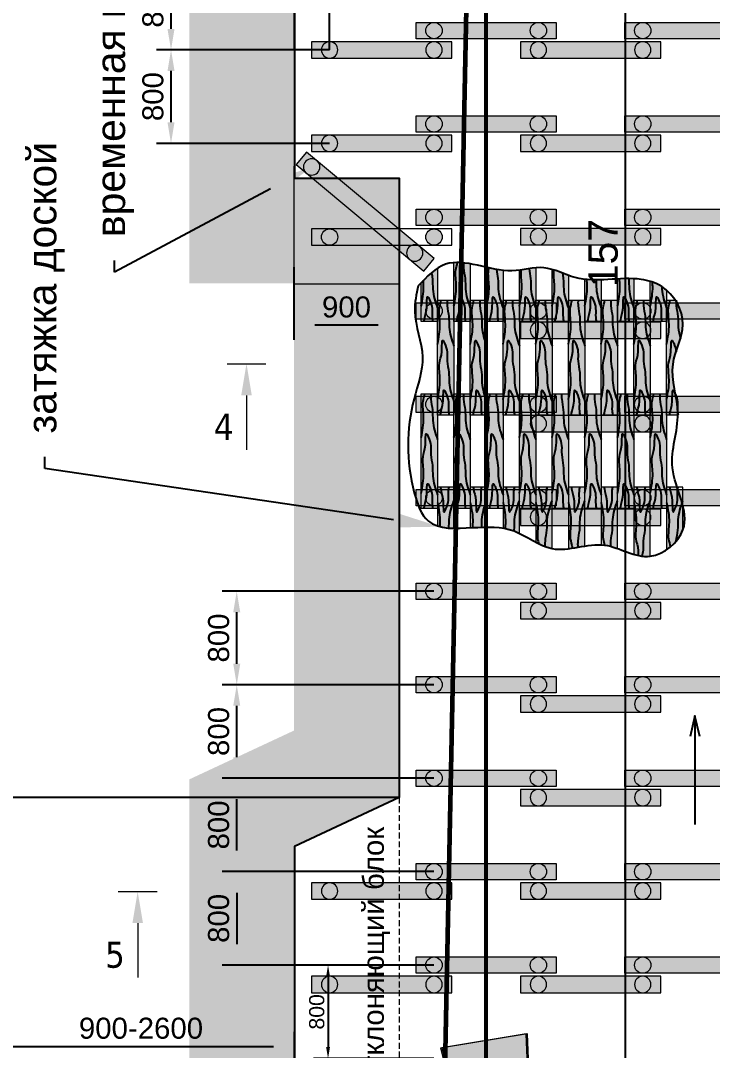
# Model space of a CAD drawing. Header units: inches. Extents: x 523 to 1492, y 69 to 539.
# Drawn here: x 706.3 to 765.5, y 314.3 to 402.4 of the extents above; entities that cross this region are included whole.
import ezdxf
from ezdxf import colors
from ezdxf.entities.mleader import LeaderData, LeaderLine
from ezdxf.math import Vec2, Vec3

# ---------------------------------------------------------------- set-up
doc = ezdxf.new("R2010")
doc.units = ezdxf.units.IN
doc.header["$MEASUREMENT"] = 0
doc.linetypes.add('ACAD_ISO02W100', pattern=[15, 12, -3])
doc.linetypes.add('DASHED', pattern=[0.75, 0.5, -0.25])
doc.styles.get("Standard").update_dxf_attribs({"font": 'arial.ttf'})
doc.styles.add('стиль', font='tahoma.ttf')
doc.dimstyles.new('ISO-25', dxfattribs={"dimtxt": 2.5, "dimasz": 2.5, "dimexe": 1.25, "dimexo": 0, "dimtad": 1, "dimdec": 0, "dimtxsty": 'Standard', "dimcen": 2.5, "dimadec": 0, "dimazin": 0, "dimtfac": 1, "dimtdec": 0, "dimtmove": 0, "dimatfit": 3, "dimfxl": 0, "dimarcsym": 0})
pattern_1 = [(45, (674.75548, 226.30975), (-0.08838835, 0.08838835), [])]

# ---------------------------------------------------------------- blocks, each defined once
blk = doc.blocks.new('S - 140')
at = {"linetype": 'ByBlock', "lineweight": 15}
h = blk.add_hatch(color=7, dxfattribs=at)
edge = h.paths.add_edge_path()
edge.add_arc((1417, -1396.7), 70, 0, 360)
at = {"color": 7, "linetype": 'ByBlock', "lineweight": 15}
blk.add_circle((1417, -1396.7), 70, dxfattribs=at)
blk = doc.blocks.new('2 стойки под брус')
at = {"linetype": 'ByBlock', "lineweight": 15}
blk.add_hatch(color=254, dxfattribs=at).paths.add_polyline_path([(1908.082, -1350.965), (1908.082, -1349.565), (1920.082, -1349.565), (1920.082, -1350.965)])
at = {"color": 7, "linetype": 'ByBlock', "lineweight": 15}
blk.add_lwpolyline([(1908.082, -1350.965), (1908.082, -1349.565), (1920.082, -1349.565), (1920.082, -1350.965), (1908.082, -1350.965)], dxfattribs=at)
at = {"color": 7, "linetype": 'ByBlock', "lineweight": 15, "xscale": 0.009999999999990905, "yscale": 0.009999999999990905, "zscale": 0.009999999999990905}
for p in [(1895.447, -1336.298), (1904.379, -1336.298)]:
    blk.add_blockref('S - 140', p, dxfattribs=at)
blk = doc.blocks.new('*D196')
at = {"color": 0, "linetype": 'ByBlock', "lineweight": -2}
for p, q in [((732.716, 399.939), (717.898, 399.939)), ((719.148, 393.739), (719.148, 398.139)), ((732.716, 391.939), (717.898, 391.939))]:
    blk.add_line(p, q, dxfattribs=at)
at = {"color": 0, "linetype": 'ByBlock'}
for points in [[(718.848, 398.139), (719.448, 398.139), (719.148, 399.939)], [(718.848, 393.739), (719.448, 393.739), (719.148, 391.939)]]:
    blk.add_solid(points, dxfattribs=at)
at = {"layer": 'Defpoints', "color": 0, "linetype": 'ByBlock'}
for p in [(719.148, 399.939), (732.716, 399.939), (732.716, 391.939)]:
    blk.add_point(p, dxfattribs=at)
at = {"color": 0, "linetype": 'ByBlock', "lineweight": 15, "insert": (717.604, 395.939), "char_height": 1.8, "attachment_point": 5, "rotation": 90}
blk.add_mtext('800', dxfattribs=at)
blk = doc.blocks.new('*D197')
at = {"color": 0, "linetype": 'ByBlock', "lineweight": -2}
for p, q in [((732.716, 407.939), (717.898, 407.939)), ((719.148, 401.739), (719.148, 406.139)), ((732.716, 399.939), (717.898, 399.939))]:
    blk.add_line(p, q, dxfattribs=at)
at = {"color": 0, "linetype": 'ByBlock'}
for points in [[(718.848, 406.139), (719.448, 406.139), (719.148, 407.939)], [(718.848, 401.739), (719.448, 401.739), (719.148, 399.939)]]:
    blk.add_solid(points, dxfattribs=at)
at = {"layer": 'Defpoints', "color": 0, "linetype": 'ByBlock'}
for p in [(719.148, 407.939), (732.716, 407.939), (732.716, 399.939)]:
    blk.add_point(p, dxfattribs=at)
at = {"color": 0, "linetype": 'ByBlock', "lineweight": 15, "insert": (717.604, 403.939), "char_height": 1.8, "attachment_point": 5, "rotation": 90}
blk.add_mtext('800', dxfattribs=at)
blk = doc.blocks.new('*D199')
at = {"color": 0, "linetype": 'ByBlock', "lineweight": -2}
for p, q in [((729.709, 399.939), (729.709, 405.059)), ((732.716, 399.939), (732.716, 405.059)), ((727.909, 403.809), (720.89, 403.809)), ((732.716, 403.809), (729.709, 403.809)), ((734.516, 403.809), (736.316, 403.809))]:
    blk.add_line(p, q, dxfattribs=at)
at = {"color": 0, "linetype": 'ByBlock'}
for points in [[(727.909, 404.109), (727.909, 403.509), (729.709, 403.809)], [(734.516, 404.109), (734.516, 403.509), (732.716, 403.809)]]:
    blk.add_solid(points, dxfattribs=at)
at = {"layer": 'Defpoints', "color": 0, "linetype": 'ByBlock'}
for p in [(729.709, 403.809), (729.709, 399.939), (732.716, 399.939)]:
    blk.add_point(p, dxfattribs=at)
at = {"color": 0, "linetype": 'ByBlock', "lineweight": 15, "insert": (723.499, 405.353), "char_height": 1.8, "attachment_point": 5}
blk.add_mtext('300', dxfattribs=at)
blk = doc.blocks.new('*D200')
at = {"color": 0, "linetype": 'ByBlock', "lineweight": -2}
for p, q in [((738.661, 388.959), (738.661, 375.128)), ((729.665, 381.338), (729.665, 375.128)), ((736.861, 376.378), (731.465, 376.378))]:
    blk.add_line(p, q, dxfattribs=at)
at = {"color": 0, "linetype": 'ByBlock'}
for points in [[(731.465, 376.678), (731.465, 376.078), (729.665, 376.378)], [(736.861, 376.678), (736.861, 376.078), (738.661, 376.378)]]:
    blk.add_solid(points, dxfattribs=at)
at = {"layer": 'Defpoints', "color": 0, "linetype": 'ByBlock'}
for p in [(738.661, 388.959), (729.665, 381.338), (729.665, 376.378)]:
    blk.add_point(p, dxfattribs=at)
at = {"color": 0, "linetype": 'ByBlock', "lineweight": 15, "insert": (734.163, 377.922), "char_height": 1.8, "attachment_point": 5}
blk.add_mtext('900', dxfattribs=at)
blk = doc.blocks.new('*D97')
at = {"color": 0, "linetype": 'ByBlock', "lineweight": -2}
for p, q in [((741.648, 337.597), (723.522, 337.597)), ((724.772, 331.397), (724.772, 335.797)), ((741.648, 329.597), (723.522, 329.597))]:
    blk.add_line(p, q, dxfattribs=at)
at = {"color": 0, "linetype": 'ByBlock'}
for points in [[(724.472, 335.797), (725.072, 335.797), (724.772, 337.597)], [(724.472, 331.397), (725.072, 331.397), (724.772, 329.597)]]:
    blk.add_solid(points, dxfattribs=at)
at = {"layer": 'Defpoints', "color": 0, "linetype": 'ByBlock'}
for p in [(724.772, 337.597), (741.648, 337.597), (741.648, 329.597)]:
    blk.add_point(p, dxfattribs=at)
at = {"color": 0, "linetype": 'ByBlock', "lineweight": 15, "insert": (723.228, 333.597), "char_height": 1.8, "attachment_point": 5, "rotation": 90}
blk.add_mtext('800', dxfattribs=at)
blk = doc.blocks.new('*D98')
at = {"color": 0, "linetype": 'ByBlock', "lineweight": -2}
for p, q in [((741.648, 345.597), (723.522, 345.597)), ((724.772, 339.397), (724.772, 343.797)), ((741.648, 337.597), (723.522, 337.597))]:
    blk.add_line(p, q, dxfattribs=at)
at = {"color": 0, "linetype": 'ByBlock'}
for points in [[(724.472, 343.797), (725.072, 343.797), (724.772, 345.597)], [(724.472, 339.397), (725.072, 339.397), (724.772, 337.597)]]:
    blk.add_solid(points, dxfattribs=at)
at = {"layer": 'Defpoints', "color": 0, "linetype": 'ByBlock'}
for p in [(724.772, 345.597), (741.648, 345.597), (741.648, 337.597)]:
    blk.add_point(p, dxfattribs=at)
at = {"color": 0, "linetype": 'ByBlock', "lineweight": 15, "insert": (723.228, 341.597), "char_height": 1.8, "attachment_point": 5, "rotation": 90}
blk.add_mtext('800', dxfattribs=at)
blk = doc.blocks.new('*D99')
at = {"color": 0, "linetype": 'ByBlock', "lineweight": -2}
for p, q in [((741.648, 353.597), (723.522, 353.597)), ((724.772, 347.397), (724.772, 351.797)), ((741.648, 345.597), (723.522, 345.597))]:
    blk.add_line(p, q, dxfattribs=at)
at = {"color": 0, "linetype": 'ByBlock'}
for points in [[(724.472, 351.797), (725.072, 351.797), (724.772, 353.597)], [(724.472, 347.397), (725.072, 347.397), (724.772, 345.597)]]:
    blk.add_solid(points, dxfattribs=at)
at = {"layer": 'Defpoints', "color": 0, "linetype": 'ByBlock'}
for p in [(724.772, 353.597), (741.648, 353.597), (741.648, 345.597)]:
    blk.add_point(p, dxfattribs=at)
at = {"color": 0, "linetype": 'ByBlock', "lineweight": 15, "insert": (723.228, 349.597), "char_height": 1.8, "attachment_point": 5, "rotation": 90}
blk.add_mtext('800', dxfattribs=at)
blk = doc.blocks.new('*D201')
at = {"color": 0, "linetype": 'ByBlock', "lineweight": -2}
for p, q in [((738.661, 335.939), (695.693, 335.939)), ((696.943, 334.139), (696.943, 306.039)), ((737.827, 304.239), (695.693, 304.239))]:
    blk.add_line(p, q, dxfattribs=at)
at = {"color": 0, "linetype": 'ByBlock'}
for points in [[(696.643, 334.139), (697.243, 334.139), (696.943, 335.939)], [(696.643, 306.039), (697.243, 306.039), (696.943, 304.239)]]:
    blk.add_solid(points, dxfattribs=at)
at = {"layer": 'Defpoints', "color": 0, "linetype": 'ByBlock'}
for p in [(738.661, 335.939), (696.943, 304.239), (737.827, 304.239)]:
    blk.add_point(p, dxfattribs=at)
at = {"color": 0, "linetype": 'ByBlock', "lineweight": 15, "insert": (695.398, 320.089), "char_height": 1.8, "attachment_point": 5, "rotation": 90}
blk.add_mtext('3170', dxfattribs=at)
blk = doc.blocks.new('Доска')
at = {"linetype": 'ByBlock', "lineweight": 15}
blk.add_hatch(color=7, dxfattribs=at).paths.add_polyline_path([(760.046, 364.06), (760.046, 365.46), (769.874, 365.46), (769.874, 364.06)])
at = {"color": 7, "linetype": 'ByBlock', "lineweight": 15}
blk.add_lwpolyline([(760.046, 364.06), (760.046, 365.46), (769.874, 365.46), (769.874, 364.06), (760.046, 364.06)], dxfattribs=at)
for points, knots in [([(760.046, 365.202), (760.099, 365.199), (760.462, 365.165), (760.954, 364.904), (762.457, 365.013), (761.718, 364.641), (761.188, 364.483), (760.53, 364.563), (760.158, 364.495), (760.046, 364.472)], [2.155797, 2.155797, 2.155797, 2.155797, 2.329847, 3.372687, 4.300881, 4.564883, 5.340836, 6.125189, 6.465292, 6.465292, 6.465292, 6.465292]), ([(766.123, 365.46), (766.677, 365.35), (767.685, 365.15), (769.092, 365.406), (769.618, 365.198), (769.874, 365.147)], [0, 0, 0, 0, 1.716011, 3.117604, 3.848921, 3.848921, 3.848921, 3.848921]), ([(769.874, 364.64), (769.721, 364.642), (769.243, 364.659), (768.498, 364.446), (767.311, 364.529), (766.491, 364.244), (765.96, 364.06)], [6.455178, 6.455178, 6.455178, 6.455178, 6.912945, 7.853194, 8.763305, 10.425115, 10.425115, 10.425115, 10.425115])]:
    blk.add_open_spline(points, degree=3, knots=knots)
blk.add_spline([(761.368, 365.46), (763.071, 365.253), (764.472, 365.299), (765.495, 365.097), (766.417, 364.986), (766.186, 364.858), (765.44, 364.646), (764.656, 364.638), (763.726, 364.498), (762.816, 364.468), (761.205, 364.06)], degree=3)
blk = doc.blocks.new('Затяжка кровли')
at = {"linetype": 'ByBlock', "lineweight": 15}
for points in [[(744.754, 381.626), (744.549, 381.661), (744.342, 381.691), (744.138, 381.715), (743.936, 381.731), (743.736, 381.74), (743.539, 381.739), (743.354, 381.729), (743.354, 376.683), (744.754, 376.683)], [(740.607, 380.067), (740.554, 380.013), (740.554, 376.683), (741.954, 376.683), (741.954, 381.241), (741.899, 381.206), (741.732, 381.088), (741.566, 380.961), (741.403, 380.826), (741.241, 380.684), (741.081, 380.536), (740.922, 380.384), (740.764, 380.227)], [(747.554, 381.065), (747.344, 381.091), (747.126, 381.123), (746.908, 381.161), (746.69, 381.203), (746.472, 381.248), (746.254, 381.296), (746.154, 381.319), (746.154, 376.683), (747.554, 376.683)], [(750.354, 381.283), (750.318, 381.281), (750.112, 381.258), (749.905, 381.231), (749.697, 381.199), (749.488, 381.166), (749.278, 381.133), (749.067, 381.101), (748.954, 381.086), (748.954, 376.683), (750.354, 376.683)], [(753.154, 380.636), (753.126, 380.646), (752.926, 380.721), (752.727, 380.797), (752.528, 380.874), (752.33, 380.95), (752.131, 381.022), (751.932, 381.09), (751.754, 381.145), (751.754, 376.683), (753.154, 376.683)], [(755.954, 380.258), (755.801, 380.253), (755.591, 380.25), (755.381, 380.25), (755.172, 380.255), (754.964, 380.264), (754.756, 380.279), (754.554, 380.299), (754.554, 376.683), (755.954, 376.683)], [(758.754, 380.346), (758.547, 380.354), (758.337, 380.358), (758.126, 380.357), (757.915, 380.353), (757.704, 380.346), (757.492, 380.337), (757.354, 380.33), (757.354, 376.683), (758.754, 376.683)], [(761.554, 379.382), (761.517, 379.414), (761.343, 379.549), (761.162, 379.672), (760.977, 379.783), (760.788, 379.882), (760.595, 379.969), (760.399, 380.045), (760.2, 380.112), (760.154, 380.125), (760.154, 376.683), (761.554, 376.683)], [(741.954, 359.182), (742.114, 359.134), (742.338, 359.084), (742.569, 359.045), (742.807, 359.017), (743.051, 358.999), (743.299, 358.989), (743.354, 358.988), (743.354, 362.511), (741.954, 362.511)], [(744.754, 359.033), (744.83, 359.038), (745.083, 359.053), (745.333, 359.066), (745.579, 359.078), (745.824, 359.087), (746.065, 359.094), (746.154, 359.094), (746.154, 362.511), (744.754, 362.511)], [(747.554, 359.005), (747.684, 358.984), (747.906, 358.938), (748.126, 358.882), (748.344, 358.815), (748.559, 358.738), (748.773, 358.649), (748.954, 358.565), (748.954, 362.511), (747.554, 362.511)], [(750.354, 357.805), (750.451, 357.753), (750.661, 357.646), (750.873, 357.546), (751.086, 357.455), (751.3, 357.375), (751.517, 357.309), (751.754, 357.252), (751.754, 362.511), (750.354, 362.511)], [(753.154, 357.241), (753.333, 357.264), (753.567, 357.3), (753.803, 357.338), (754.039, 357.379), (754.276, 357.42), (754.513, 357.459), (754.554, 357.466), (754.554, 362.511), (753.154, 362.511)], [(755.954, 357.568), (756.017, 357.566), (756.302, 357.536), (756.585, 357.484), (756.867, 357.414), (757.146, 357.329), (757.354, 357.258), (757.354, 362.511), (755.954, 362.511)], [(758.754, 356.762), (758.806, 356.746), (759.083, 356.674), (759.36, 356.619), (759.639, 356.586), (759.919, 356.58), (760.154, 356.599), (760.154, 362.511), (758.754, 362.511)]]:
    blk.add_hatch(color=7, dxfattribs=at).paths.add_polyline_path(points)
h = blk.add_hatch(color=7, dxfattribs=at)
edge = h.paths.add_edge_path()
edge.add_spline(control_points=[(762.517, 368.683), (762.517, 368.728), (762.513, 370.18), (761.427, 372.848), (763.364, 375.931), (762.713, 377.885), (762.306, 378.511)], knot_values=[23.350086, 23.350086, 23.350086, 23.350086, 23.485103, 27.716189, 31.239233, 33.354236, 33.354236, 33.354236, 33.354236], degree=3, periodic=0)
edge.add_line((762.306, 378.511), (761.554, 378.511))
edge.add_line((761.554, 378.511), (761.554, 368.683))
edge.add_line((761.554, 368.683), (762.517, 368.683))
h = blk.add_hatch(color=7, dxfattribs=at)
edge = h.paths.add_edge_path()
edge.add_spline(control_points=[(761.554, 357.146), (762.193, 357.574), (763.648, 359.292), (762.86, 361.251), (762.451, 362.511)], knot_values=[39.534446, 39.534446, 39.534446, 39.534446, 41.673189, 45.420497, 45.420497, 45.420497, 45.420497], degree=3, periodic=0)
edge.add_line((762.451, 362.511), (761.554, 362.511))
edge.add_line((761.554, 362.511), (761.554, 357.146))
at = {"color": 7, "linetype": 'ByBlock', "lineweight": 15}
for points in [[(744.754, 376.683), (743.354, 376.683), (743.354, 381.729)], [(741.954, 381.242), (741.954, 376.683)], [(744.754, 381.626), (744.754, 376.683)], [(747.554, 376.683), (746.154, 376.683), (746.154, 381.319)], [(747.554, 381.065), (747.554, 376.683)], [(750.354, 376.683), (748.954, 376.683), (748.954, 381.086)], [(750.354, 381.284), (750.354, 376.683)], [(753.154, 376.683), (751.754, 376.683), (751.754, 381.145)], [(741.954, 376.683), (740.554, 376.683), (740.554, 380.013)], [(753.154, 380.636), (753.154, 376.683)], [(755.954, 376.683), (754.554, 376.683), (754.554, 380.298)], [(755.954, 380.257), (755.954, 376.683)], [(758.754, 376.683), (757.354, 376.683), (757.354, 380.33)], [(758.754, 380.346), (758.754, 376.683)], [(761.554, 376.683), (760.154, 376.683), (760.154, 380.125)], [(761.554, 379.383), (761.554, 376.683)], [(762.517, 368.683), (761.554, 368.683), (761.554, 378.511), (762.306, 378.511)], [(743.354, 362.511), (741.954, 362.511), (741.954, 359.18)], [(743.354, 358.988), (743.354, 362.511)], [(746.154, 362.511), (744.754, 362.511), (744.754, 359.033)], [(746.154, 359.095), (746.154, 362.511)], [(748.954, 362.511), (747.554, 362.511), (747.554, 359.007)], [(748.954, 358.566), (748.954, 362.511)], [(751.754, 362.511), (750.354, 362.511), (750.354, 357.805)], [(751.754, 357.253), (751.754, 362.511)], [(754.554, 362.511), (753.154, 362.511), (753.154, 357.241)], [(754.554, 357.466), (754.554, 362.511)], [(757.354, 362.511), (755.954, 362.511), (755.954, 357.57)], [(757.354, 357.259), (757.354, 362.511)], [(760.154, 362.511), (758.754, 362.511), (758.754, 356.761)], [(760.154, 356.597), (760.154, 362.511)], [(762.954, 362.511), (761.554, 362.511), (761.554, 357.145)], [(762.954, 358.854), (762.954, 362.511)]]:
    blk.add_lwpolyline(points, dxfattribs=at)
blk.add_spline([(740.293, 379.743), (742.644, 381.587), (748.321, 381.031), (751.061, 381.286), (753.725, 380.453), (759.386, 380.288), (761.136, 379.688), (762.954, 376.446), (762.1, 373.028), (762.516, 368.817), (762.051, 364.168), (762.954, 358.854), (760.154, 356.597), (756.244, 357.544), (751.754, 357.253), (748.507, 358.758), (744.935, 359.044), (741.166, 359.597), (739.967, 362.027), (739.943, 370.056), (740.67, 373.649), (740, 377.581), (740.293, 379.743)], degree=3)
for points, knots in [([(743.354, 378.004), (743.464, 378.559), (743.664, 379.566), (743.409, 380.968), (743.613, 381.492), (743.664, 381.74)], [0, 0, 0, 0, 1.716011, 3.117604, 3.834436, 3.834436, 3.834436, 3.834436]), ([(744.174, 381.711), (744.171, 381.572), (744.159, 381.11), (744.368, 380.379), (744.285, 379.193), (744.57, 378.372), (744.754, 377.842)], [6.499454, 6.499454, 6.499454, 6.499454, 6.912945, 7.853194, 8.763305, 10.425115, 10.425115, 10.425115, 10.425115]), ([(741.437, 380.854), (741.466, 380.69), (741.558, 380.23), (741.485, 379.193), (741.77, 378.372), (741.954, 377.842)], [7.353663, 7.353663, 7.353663, 7.353663, 7.853194, 8.763305, 10.425115, 10.425115, 10.425115, 10.425115]), ([(746.154, 378.004), (746.264, 378.559), (746.464, 379.566), (746.244, 380.778), (746.334, 381.221), (746.347, 381.275)], [0, 0, 0, 0, 1.716011, 3.117604, 3.315993, 3.315993, 3.315993, 3.315993]), ([(746.99, 381.146), (747.023, 380.882), (747.165, 380.33), (747.085, 379.193), (747.37, 378.372), (747.554, 377.842)], [7.058588, 7.058588, 7.058588, 7.058588, 7.853194, 8.763305, 10.425115, 10.425115, 10.425115, 10.425115]), ([(748.954, 378.004), (749.064, 378.559), (749.264, 379.566), (749.057, 380.705), (749.115, 381.108)], [0, 0, 0, 0, 1.716011, 3.116653, 3.116653, 3.116653, 3.116653]), ([(749.783, 381.212), (749.811, 380.925), (749.967, 380.352), (749.885, 379.193), (750.17, 378.372), (750.354, 377.842)], [6.99235, 6.99235, 6.99235, 6.99235, 7.853194, 8.763305, 10.425115, 10.425115, 10.425115, 10.425115]), ([(751.754, 378.004), (751.864, 378.559), (752.063, 379.562), (751.859, 380.695), (751.913, 381.096)], [0, 0, 0, 0, 1.716011, 3.102936, 3.102936, 3.102936, 3.102936]), ([(752.641, 380.831), (752.67, 380.675), (752.757, 380.222), (752.685, 379.193), (752.97, 378.372), (753.154, 377.842)], [7.377636, 7.377636, 7.377636, 7.377636, 7.853194, 8.763305, 10.425115, 10.425115, 10.425115, 10.425115]), ([(740.554, 378.004), (740.664, 378.559), (740.804, 379.263), (740.744, 380.032), (740.731, 380.194)], [0, 0, 0, 0, 1.716011, 2.179933, 2.179933, 2.179933, 2.179933]), ([(754.554, 378.004), (754.664, 378.559), (754.809, 379.29), (754.74, 380.092), (754.724, 380.281)], [0, 0, 0, 0, 1.716011, 2.263723, 2.263723, 2.263723, 2.263723]), ([(755.525, 380.25), (755.541, 379.985), (755.498, 379.157), (755.77, 378.372), (755.954, 377.842)], [7.966525, 7.966525, 7.966525, 7.966525, 8.763305, 10.425115, 10.425115, 10.425115, 10.425115]), ([(757.354, 378.004), (757.464, 378.559), (757.613, 379.308), (757.536, 380.131), (757.52, 380.339)], [0, 0, 0, 0, 1.716011, 2.318895, 2.318895, 2.318895, 2.318895]), ([(758.316, 380.358), (758.346, 380.059), (758.286, 379.191), (758.57, 378.372), (758.754, 377.842)], [7.85771, 7.85771, 7.85771, 7.85771, 8.763305, 10.425115, 10.425115, 10.425115, 10.425115]), ([(760.154, 378.004), (760.264, 378.559), (760.396, 379.224), (760.35, 379.946), (760.341, 380.066)], [0, 0, 0, 0, 1.716011, 2.057385, 2.057385, 2.057385, 2.057385]), ([(761.136, 379.688), (761.138, 379.61), (761.16, 378.978), (761.37, 378.372), (761.554, 377.842)], [8.52716, 8.52716, 8.52716, 8.52716, 8.763305, 10.425115, 10.425115, 10.425115, 10.425115]), ([(740.812, 376.683), (740.815, 376.736), (740.849, 377.099), (741.11, 377.59), (741.001, 379.093), (741.373, 378.354), (741.531, 377.825), (741.452, 377.167), (741.519, 376.795), (741.542, 376.683)], [2.155797, 2.155797, 2.155797, 2.155797, 2.329847, 3.372687, 4.300881, 4.564883, 5.340836, 6.125189, 6.465292, 6.465292, 6.465292, 6.465292]), ([(743.612, 376.683), (743.615, 376.736), (743.649, 377.099), (743.91, 377.59), (743.801, 379.093), (744.173, 378.354), (744.331, 377.825), (744.252, 377.167), (744.319, 376.795), (744.342, 376.683)], [2.155797, 2.155797, 2.155797, 2.155797, 2.329847, 3.372687, 4.300881, 4.564883, 5.340836, 6.125189, 6.465292, 6.465292, 6.465292, 6.465292]), ([(746.412, 376.683), (746.415, 376.736), (746.449, 377.099), (746.71, 377.59), (746.601, 379.093), (746.973, 378.354), (747.131, 377.825), (747.052, 377.167), (747.119, 376.795), (747.142, 376.683)], [2.155797, 2.155797, 2.155797, 2.155797, 2.329847, 3.372687, 4.300881, 4.564883, 5.340836, 6.125189, 6.465292, 6.465292, 6.465292, 6.465292]), ([(749.212, 376.683), (749.215, 376.736), (749.249, 377.099), (749.51, 377.59), (749.401, 379.093), (749.773, 378.354), (749.931, 377.825), (749.852, 377.167), (749.919, 376.795), (749.942, 376.683)], [2.155797, 2.155797, 2.155797, 2.155797, 2.329847, 3.372687, 4.300881, 4.564883, 5.340836, 6.125189, 6.465292, 6.465292, 6.465292, 6.465292]), ([(752.012, 376.683), (752.015, 376.736), (752.049, 377.099), (752.31, 377.59), (752.201, 379.093), (752.573, 378.354), (752.731, 377.825), (752.652, 377.167), (752.719, 376.795), (752.742, 376.683)], [2.155797, 2.155797, 2.155797, 2.155797, 2.329847, 3.372687, 4.300881, 4.564883, 5.340836, 6.125189, 6.465292, 6.465292, 6.465292, 6.465292]), ([(754.812, 376.683), (754.815, 376.736), (754.849, 377.099), (755.11, 377.59), (755.001, 379.093), (755.373, 378.354), (755.531, 377.825), (755.452, 377.167), (755.519, 376.795), (755.542, 376.683)], [2.155797, 2.155797, 2.155797, 2.155797, 2.329847, 3.372687, 4.300881, 4.564883, 5.340836, 6.125189, 6.465292, 6.465292, 6.465292, 6.465292]), ([(757.612, 376.683), (757.615, 376.736), (757.649, 377.099), (757.91, 377.59), (757.801, 379.093), (758.173, 378.354), (758.331, 377.825), (758.252, 377.167), (758.319, 376.795), (758.342, 376.683)], [2.155797, 2.155797, 2.155797, 2.155797, 2.329847, 3.372687, 4.300881, 4.564883, 5.340836, 6.125189, 6.465292, 6.465292, 6.465292, 6.465292]), ([(760.412, 376.683), (760.415, 376.736), (760.449, 377.099), (760.71, 377.59), (760.601, 379.093), (760.973, 378.354), (761.131, 377.825), (761.052, 377.167), (761.119, 376.795), (761.142, 376.683)], [2.155797, 2.155797, 2.155797, 2.155797, 2.329847, 3.372687, 4.300881, 4.564883, 5.340836, 6.125189, 6.465292, 6.465292, 6.465292, 6.465292]), ([(761.554, 374.76), (761.664, 375.314), (761.864, 376.321), (761.608, 377.728), (761.816, 378.255), (761.867, 378.511)], [0, 0, 0, 0, 1.716011, 3.117604, 3.848921, 3.848921, 3.848921, 3.848921]), ([(762.374, 378.511), (762.372, 378.357), (762.355, 377.879), (762.568, 377.134), (762.501, 376.169), (762.648, 375.547), (762.746, 375.224)], [6.455178, 6.455178, 6.455178, 6.455178, 6.912945, 7.853194, 8.763305, 9.771375, 9.771375, 9.771375, 9.771375]), ([(761.554, 370.004), (761.664, 370.559), (761.864, 371.566), (761.587, 373.087), (761.997, 373.861), (761.888, 375.364), (762.258, 374.631), (762.347, 374.332), (762.367, 374.091)], [0, 0, 0, 0, 1.716011, 3.117604, 4.160444, 5.088638, 5.352639, 6.113784, 6.113784, 6.113784, 6.113784]), ([(761.812, 368.683), (761.815, 368.736), (761.849, 369.099), (762.11, 369.59), (762.001, 371.093), (762.373, 370.354), (762.531, 369.825), (762.452, 369.167), (762.519, 368.795), (762.542, 368.683)], [2.155797, 2.155797, 2.155797, 2.155797, 2.329847, 3.372687, 4.300881, 4.564883, 5.340836, 6.125189, 6.465292, 6.465292, 6.465292, 6.465292]), ([(742.212, 362.511), (742.215, 362.457), (742.249, 362.095), (742.51, 361.603), (742.401, 360.1), (742.773, 360.839), (742.931, 361.368), (742.852, 362.026), (742.919, 362.399), (742.942, 362.511)], [2.155797, 2.155797, 2.155797, 2.155797, 2.329847, 3.372687, 4.300881, 4.564883, 5.340836, 6.125189, 6.465292, 6.465292, 6.465292, 6.465292]), ([(745.012, 362.511), (745.015, 362.457), (745.049, 362.095), (745.31, 361.603), (745.201, 360.1), (745.573, 360.839), (745.731, 361.368), (745.652, 362.026), (745.719, 362.399), (745.742, 362.511)], [2.155797, 2.155797, 2.155797, 2.155797, 2.329847, 3.372687, 4.300881, 4.564883, 5.340836, 6.125189, 6.465292, 6.465292, 6.465292, 6.465292]), ([(747.812, 362.511), (747.815, 362.457), (747.849, 362.095), (748.11, 361.603), (748.001, 360.1), (748.373, 360.839), (748.531, 361.368), (748.452, 362.026), (748.519, 362.399), (748.542, 362.511)], [2.155797, 2.155797, 2.155797, 2.155797, 2.329847, 3.372687, 4.300881, 4.564883, 5.340836, 6.125189, 6.465292, 6.465292, 6.465292, 6.465292]), ([(750.612, 362.511), (750.615, 362.457), (750.649, 362.095), (750.91, 361.603), (750.801, 360.1), (751.173, 360.839), (751.331, 361.368), (751.252, 362.026), (751.319, 362.399), (751.342, 362.511)], [2.155797, 2.155797, 2.155797, 2.155797, 2.329847, 3.372687, 4.300881, 4.564883, 5.340836, 6.125189, 6.465292, 6.465292, 6.465292, 6.465292]), ([(753.412, 362.511), (753.415, 362.457), (753.449, 362.095), (753.71, 361.603), (753.601, 360.1), (753.973, 360.839), (754.131, 361.368), (754.052, 362.026), (754.119, 362.399), (754.142, 362.511)], [2.155797, 2.155797, 2.155797, 2.155797, 2.329847, 3.372687, 4.300881, 4.564883, 5.340836, 6.125189, 6.465292, 6.465292, 6.465292, 6.465292]), ([(756.212, 362.511), (756.215, 362.457), (756.249, 362.095), (756.51, 361.603), (756.401, 360.1), (756.773, 360.839), (756.931, 361.368), (756.852, 362.026), (756.919, 362.399), (756.942, 362.511)], [2.155797, 2.155797, 2.155797, 2.155797, 2.329847, 3.372687, 4.300881, 4.564883, 5.340836, 6.125189, 6.465292, 6.465292, 6.465292, 6.465292]), ([(759.012, 362.511), (759.015, 362.457), (759.049, 362.095), (759.31, 361.603), (759.201, 360.1), (759.573, 360.839), (759.731, 361.368), (759.652, 362.026), (759.719, 362.399), (759.742, 362.511)], [2.155797, 2.155797, 2.155797, 2.155797, 2.329847, 3.372687, 4.300881, 4.564883, 5.340836, 6.125189, 6.465292, 6.465292, 6.465292, 6.465292]), ([(761.812, 362.511), (761.815, 362.457), (761.849, 362.095), (762.11, 361.603), (762.001, 360.1), (762.373, 360.839), (762.531, 361.368), (762.452, 362.026), (762.519, 362.399), (762.542, 362.511)], [2.155797, 2.155797, 2.155797, 2.155797, 2.329847, 3.372687, 4.300881, 4.564883, 5.340836, 6.125189, 6.465292, 6.465292, 6.465292, 6.465292]), ([(741.954, 361.189), (742.064, 360.634), (742.196, 359.969), (742.15, 359.247), (742.141, 359.127)], [0, 0, 0, 0, 1.716011, 2.057824, 2.057824, 2.057824, 2.057824]), ([(742.928, 359.007), (742.939, 359.251), (742.905, 360.057), (743.17, 360.821), (743.354, 361.352)], [8.029911, 8.029911, 8.029911, 8.029911, 8.763305, 10.425115, 10.425115, 10.425115, 10.425115]), ([(744.754, 361.189), (744.864, 360.634), (745.001, 359.944), (744.947, 359.191), (744.935, 359.044)], [0, 0, 0, 0, 1.716011, 2.137198, 2.137198, 2.137198, 2.137198]), ([(745.731, 359.084), (745.737, 359.303), (745.713, 360.082), (745.97, 360.821), (746.154, 361.352)], [8.107416, 8.107416, 8.107416, 8.107416, 8.763305, 10.425115, 10.425115, 10.425115, 10.425115]), ([(747.554, 361.189), (747.664, 360.634), (747.805, 359.922), (747.743, 359.145), (747.729, 358.975)], [0, 0, 0, 0, 1.716011, 2.202863, 2.202863, 2.202863, 2.202863]), ([(748.507, 358.758), (748.51, 358.782), (748.548, 359.107), (748.485, 360.001), (748.77, 360.821), (748.954, 361.352)], [7.779136, 7.779136, 7.779136, 7.779136, 7.853194, 8.763305, 10.425115, 10.425115, 10.425115, 10.425115]), ([(750.354, 361.189), (750.464, 360.634), (750.664, 359.627), (750.424, 358.308), (750.574, 357.816), (750.612, 357.67)], [0, 0, 0, 0, 1.716011, 3.117604, 3.607509, 3.607509, 3.607509, 3.607509]), ([(751.175, 357.421), (751.172, 357.579), (751.153, 358.063), (751.368, 358.814), (751.285, 360.001), (751.57, 360.821), (751.754, 361.352)], [6.438189, 6.438189, 6.438189, 6.438189, 6.912945, 7.853194, 8.763305, 10.425115, 10.425115, 10.425115, 10.425115]), ([(753.154, 361.189), (753.264, 360.634), (753.464, 359.627), (753.199, 358.171), (753.444, 357.628), (753.493, 357.288)], [0, 0, 0, 0, 1.716011, 3.117604, 3.983583, 3.983583, 3.983583, 3.983583]), ([(753.975, 357.368), (753.974, 357.543), (753.948, 358.046), (754.168, 358.814), (754.085, 360.001), (754.37, 360.821), (754.554, 361.352)], [6.38548, 6.38548, 6.38548, 6.38548, 6.912945, 7.853194, 8.763305, 10.425115, 10.425115, 10.425115, 10.425115]), ([(755.954, 361.189), (756.064, 360.634), (756.264, 359.627), (756.015, 358.259), (756.196, 357.746), (756.244, 357.544)], [0, 0, 0, 0, 1.716011, 3.117604, 3.74335, 3.74335, 3.74335, 3.74335]), ([(756.774, 357.439), (756.772, 357.592), (756.755, 358.069), (756.968, 358.814), (756.885, 360.001), (757.17, 360.821), (757.354, 361.352)], [6.456271, 6.456271, 6.456271, 6.456271, 6.912945, 7.853194, 8.763305, 10.425115, 10.425115, 10.425115, 10.425115]), ([(758.754, 361.189), (758.864, 360.634), (759.064, 359.627), (758.787, 358.106), (759.117, 357.484), (759.128, 356.797), (759.13, 356.663)], [0, 0, 0, 0, 1.716011, 3.117604, 4.160444, 4.428379, 4.428379, 4.428379, 4.428379]), ([(759.454, 356.605), (759.518, 356.782), (759.608, 357.178), (759.525, 357.963), (759.768, 358.814), (759.685, 360.001), (759.97, 360.821), (760.154, 361.352)], [5.584914, 5.584914, 5.584914, 5.584914, 6.128592, 6.912945, 7.853194, 8.763305, 10.425115, 10.425115, 10.425115, 10.425115]), ([(761.554, 361.189), (761.664, 360.634), (761.864, 359.627), (761.605, 358.202), (761.826, 357.67), (761.877, 357.385)], [0, 0, 0, 0, 1.716011, 3.117604, 3.897825, 3.897825, 3.897825, 3.897825]), ([(762.375, 357.874), (762.375, 357.883), (762.395, 358.208), (762.568, 358.814), (762.485, 360.001), (762.77, 360.821), (762.954, 361.352)], [6.886211, 6.886211, 6.886211, 6.886211, 6.912945, 7.853194, 8.763305, 10.425115, 10.425115, 10.425115, 10.425115])]:
    blk.add_open_spline(points, degree=3, knots=knots)
at = {"rotation": 90}
for p in [(1107.414, -391.363), (1110.214, -391.363), (1113.014, -391.363), (1115.814, -391.363), (1118.614, -391.363), (1121.414, -391.363), (1124.214, -391.363), (1106.014, -399.363), (1108.814, -399.363), (1111.614, -399.363), (1114.414, -399.363), (1117.214, -399.363), (1120.014, -399.363), (1122.814, -399.363), (1125.614, -399.363)]:
    blk.add_blockref('Доска', p, dxfattribs=at)
blk = doc.blocks.new('Лоток 2')
at = {"linetype": 'ByBlock', "lineweight": 15}
blk.add_hatch(color=253, dxfattribs=at).paths.add_polyline_path([(1774.366, -3643.782), (1781.917, -3643.782), (1780.236, -3663.566), (1776.839, -3663.566)])
at = {"color": 7, "linetype": 'ByBlock', "lineweight": 15}
for points in [[(1774.366, -3643.782), (1781.917, -3643.782), (1780.236, -3663.566), (1776.839, -3663.566)], [(1774.479, -3643.782), (1781.808, -3643.782), (1780.144, -3663.566), (1776.928, -3663.566)]]:
    blk.add_lwpolyline(points, close=True, dxfattribs=at)
at = {"color": 7, "linetype": 'ACAD_ISO02W100', "lineweight": 15, "const_width": 0.5}
for points in [[(1776.324, -3659.443), (1773.733, -3660.784)], [(1780.593, -3659.362), (1783.368, -3660.847)]]:
    blk.add_lwpolyline(points, dxfattribs=at)
blk = doc.blocks.new('*D290')
at = {"color": 0, "linetype": 'ByBlock', "lineweight": -2}
for p, q in [((703.449, 309.642), (703.449, 315.891)), ((729.709, 309.642), (729.709, 315.891)), ((705.249, 314.641), (727.909, 314.641))]:
    blk.add_line(p, q, dxfattribs=at)
at = {"color": 0, "linetype": 'ByBlock'}
for points in [[(705.249, 314.941), (705.249, 314.341), (703.449, 314.641)], [(727.909, 314.941), (727.909, 314.341), (729.709, 314.641)]]:
    blk.add_solid(points, dxfattribs=at)
at = {"layer": 'Defpoints', "color": 0, "linetype": 'ByBlock'}
for p in [(729.709, 314.641), (703.449, 309.642), (729.709, 309.642)]:
    blk.add_point(p, dxfattribs=at)
at = {"color": 0, "linetype": 'ByBlock', "lineweight": 15, "insert": (716.579, 316.185), "char_height": 1.8, "attachment_point": 5}
blk.add_mtext('900-2600', dxfattribs=at)
blk = doc.blocks.new('*D291')
at = {"color": 0, "linetype": 'ByBlock', "lineweight": -2}
for p, q in [((741.648, 329.597), (723.522, 329.597)), ((724.772, 327.797), (724.772, 323.397)), ((741.648, 321.597), (723.522, 321.597))]:
    blk.add_line(p, q, dxfattribs=at)
at = {"color": 0, "linetype": 'ByBlock'}
for points in [[(724.472, 327.797), (725.072, 327.797), (724.772, 329.597)], [(724.472, 323.397), (725.072, 323.397), (724.772, 321.597)]]:
    blk.add_solid(points, dxfattribs=at)
at = {"layer": 'Defpoints', "color": 0, "linetype": 'ByBlock'}
for p in [(741.648, 329.597), (724.772, 321.597), (741.648, 321.597)]:
    blk.add_point(p, dxfattribs=at)
at = {"color": 0, "linetype": 'ByBlock', "lineweight": 15, "insert": (723.228, 325.597), "char_height": 1.8, "attachment_point": 5, "rotation": 90}
blk.add_mtext('800', dxfattribs=at)
blk = doc.blocks.new('*D292')
at = {"color": 0, "linetype": 'ByBlock', "lineweight": -2}
for p, q in [((741.648, 321.597), (731.335, 321.597)), ((732.585, 320.597), (732.585, 314.597)), ((741.648, 313.597), (731.335, 313.597))]:
    blk.add_line(p, q, dxfattribs=at)
at = {"color": 0, "linetype": 'ByBlock'}
for points in [[(732.419, 320.597), (732.752, 320.597), (732.585, 321.597)], [(732.419, 314.597), (732.752, 314.597), (732.585, 313.597)]]:
    blk.add_solid(points, dxfattribs=at)
at = {"layer": 'Defpoints', "color": 0, "linetype": 'ByBlock'}
for p in [(741.648, 321.597), (732.585, 313.597), (741.648, 313.597)]:
    blk.add_point(p, dxfattribs=at)
at = {"color": 0, "linetype": 'ByBlock', "lineweight": 15, "insert": (731.622, 317.597), "char_height": 1.3, "attachment_point": 5, "rotation": 90}
blk.add_mtext('800', dxfattribs=at)
blk = doc.blocks.new('*D318')
at = {"color": 0, "linetype": 'ByBlock', "lineweight": -2}
for p, q in [((768.797, 460.854), (756.789, 460.854)), ((758.039, 306.739), (758.039, 458.354)), ((764.873, 304.239), (756.789, 304.239))]:
    blk.add_line(p, q, dxfattribs=at)
at = {"color": 0}
for points in [[(757.622, 458.354), (758.456, 458.354), (758.039, 460.854)], [(757.622, 306.739), (758.456, 306.739), (758.039, 304.239)]]:
    blk.add_solid(points, dxfattribs=at)
at = {"layer": 'Defpoints', "color": 0}
for p in [(758.039, 460.854), (768.797, 460.854), (764.873, 304.239)]:
    blk.add_point(p, dxfattribs=at)
at = {"color": 0, "insert": (756.137, 382.546), "char_height": 2.5, "attachment_point": 5, "rotation": 90}
blk.add_mtext('157', dxfattribs=at)

msp = doc.modelspace()

# ---------------------------------------------------------------- hatches: boundary and pattern name
h = msp.add_hatch()
h.set_pattern_fill('ANSI31', color=22, style=0)
h.set_pattern_definition(pattern_1)
h.paths.add_polyline_path([(742.426, 280.876), (742.304, 302.876), (746.01, 487.043), (746.205, 487.043), (742.485, 302.849), (742.606, 280.876)])
h = msp.add_hatch()
h.set_pattern_fill('ANSI31', color=22, style=0)
h.set_pattern_definition(pattern_1)
h.paths.add_polyline_path([(746.187, 459.772), (746.007, 459.772), (746.007, 281.674), (746.187, 281.674)])
at = {"linetype": 'ByBlock', "lineweight": 15}
msp.add_hatch(color=254, dxfattribs=at).paths.add_polyline_path([(730.749, 391.194), (729.852, 390.118), (740.775, 381.006), (741.672, 382.081)])

# ---------------------------------------------------------------- linework, layer by layer
at = {"color": 7, "linetype": 'ByBlock', "lineweight": 15}
for p, q in [((723.946, 373.069), (727.267, 373.069)), ((725.607, 370.369), (725.607, 365.717)), ((714.636, 327.893), (717.956, 327.893)), ((716.296, 325.193), (716.296, 320.541))]:
    msp.add_line(p, q, dxfattribs=at)
at = {"color": 1}
msp.add_line((763.978, 342.949), (763.978, 333.644), dxfattribs=at)
at = {"color": 7, "linetype": 'DASHED', "lineweight": 15}
msp.add_line((738.661, 335.939), (738.661, 304.239), dxfattribs=at)
at = {"color": 253, "linetype": 'ByBlock', "lineweight": 15, "const_width": 9}
msp.add_lwpolyline([(734.161, 487.042), (734.161, 448.394), (716.277, 446.966), (716.277, 418.306), (725.209, 418.306), (725.209, 384.459), (734.161, 384.459), (734.161, 338.805), (725.209, 334.628), (725.209, 309.642)], dxfattribs=at)
msp.add_lwpolyline([(738.661, 487.042), (738.661, 444.239), (720.777, 442.811), (720.777, 422.806), (729.709, 422.806), (729.709, 388.959), (738.661, 388.959), (738.661, 335.939), (729.709, 331.762), (729.709, 304.239)])
at = {"color": 22}
for points in [[(742.426, 280.876), (742.304, 302.876), (746.01, 487.043), (746.205, 487.043), (742.485, 302.849), (742.606, 280.876), (742.426, 280.876)], [(746.187, 459.772), (746.007, 459.772), (746.007, 281.674), (746.187, 281.674), (746.187, 459.772)]]:
    msp.add_lwpolyline(points, dxfattribs=at)
at = {"color": 7, "linetype": 'ByBlock', "lineweight": 15}
msp.add_lwpolyline([(730.749, 391.194), (729.852, 390.118), (740.775, 381.006), (741.672, 382.081), (730.749, 391.194)], dxfattribs=at)
at = {"color": 7, "linetype": 'ACAD_ISO02W100', "lineweight": 15}
for points in [[(729.665, 389.972), (729.665, 389.972), (729.665, 379.916), (738.616, 379.916)], [(738.661, 384.621), (731.182, 384.621), (731.182, 383.221), (738.661, 383.221)], [(738.661, 383.221), (743.182, 383.221), (743.182, 384.621), (738.661, 384.621)]]:
    msp.add_lwpolyline(points, dxfattribs=at)
at = {"color": 1}
msp.add_lwpolyline([(764.395, 341.172), (763.978, 342.949), (763.561, 341.172)], dxfattribs=at)
at = {"color": 7, "linetype": 'ByBlock', "lineweight": 15}
for points in [[(726.057, 370.369), (725.157, 370.369), (725.607, 373.069)], [(716.746, 325.193), (715.846, 325.193), (716.296, 327.893)]]:
    msp.add_solid(points, dxfattribs=at)

# ---------------------------------------------------------------- block references
for p in [(-1167.968, 1751.862), (-1150.105, 1751.862), (-1167.968, 1743.862), (-1150.105, 1743.862), (-1167.968, 1735.862), (-1150.105, 1735.862), (-1167.968, 1727.862), (-1150.105, 1727.862), (-1167.968, 1719.862), (-1150.105, 1719.862), (-1167.968, 1711.862), (-1150.105, 1711.862), (-1167.968, 1703.862), (-1150.105, 1703.862), (-1167.968, 1695.862), (-1150.105, 1695.862), (-1167.968, 1687.862), (-1150.105, 1687.862), (-1167.968, 1679.862), (-1150.105, 1679.862), (-1167.968, 1671.862), (-1150.105, 1671.862)]:
    msp.add_blockref('2 стойки под брус', p, dxfattribs=at)
at = {"color": 7, "linetype": 'ByBlock', "lineweight": 15, "xscale": -1}
for name, p, rotation in [('2 стойки под брус', (-1176.9, -950.326), 180), ('2 стойки под брус', (-1159.036, -950.326), 180), ('2 стойки под брус', (-1176.9, -958.326), 180), ('2 стойки под брус', (-1159.036, -958.326), 180), ('2 стойки под брус', (-1159.036, -966.326), 180), ('2 стойки под брус', (-1159.036, -974.326), 180), ('2 стойки под брус', (-1159.036, -982.326), 180), ('2 стойки под брус', (-1159.036, -990.326), 180), ('2 стойки под брус', (-1159.036, -998.326), 180), ('2 стойки под брус', (-1159.036, -1006.326), 180), ('2 стойки под брус', (-1159.036, -1014.326), 180), ('2 стойки под брус', (-1176.9, -1022.326), 180), ('2 стойки под брус', (-1159.036, -1022.326), 180), ('2 стойки под брус', (-1176.9, -1030.326), 180), ('2 стойки под брус', (-1159.036, -1030.326), 180), ('Лоток 2', (1904.83, 4200.455), 9.403582674413249)]:
    msp.add_blockref(name, p, dxfattribs=dict(at, rotation=rotation))
at = {"color": 7, "linetype": 'ByBlock', "lineweight": 15, "xscale": -0.0100000000005133, "yscale": 0.01000000000021828, "zscale": 0.01, "rotation": 140.1638804646622}
for p in [(711.355, 388.272), (720.173, 380.905)]:
    msp.add_blockref('S - 140', p, dxfattribs=at)
at = {"color": 7, "linetype": 'ByBlock', "lineweight": 15, "xscale": 0.009999999999990905, "yscale": 0.009999999999990905, "zscale": 0.009999999999990905}
for p in [(718.547, 397.888), (727.479, 397.888)]:
    msp.add_blockref('S - 140', p, dxfattribs=at)
msp.add_blockref('Затяжка кровли', (0, 0))

# ---------------------------------------------------------------- texts
at = {"color": 7, "linetype": 'ByBlock', "lineweight": 15, "style": 'стиль'}
for s, p in [('4', (722.822, 366.551)), ('5', (713.511, 321.375))]:
    msp.add_text(s, height=2.239, dxfattribs=at).set_placement(p)

# ---------------------------------------------------------------- dimensions: what is measured, and where the dimension line sits
dim = msp.add_linear_dim(base=(758.039, 460.854), p1=(764.873, 304.239), p2=(768.797, 460.854), angle=90, dimstyle='ISO-25', override={"dimfxl": 1.25})
dim.commit()
dim.dimension.update_dxf_attribs({"geometry": '*D318', "text_midpoint": (756.137, 382.546)})
at = {"color": 7, "linetype": 'ByBlock', "lineweight": 15}
for base, p1, p2, override, picture, middle in [((719.148, 407.939), (732.716, 399.939), (732.716, 407.939), {"dimtxt": 1.8, "dimasz": 1.8, "dimlfac": 100, "dimrnd": 0.05, "dimfxl": 1.25}, '*D197', (717.604, 403.939)), ((719.148, 399.939), (732.716, 391.939), (732.716, 399.939), {"dimtxt": 1.8, "dimasz": 1.8, "dimlfac": 100, "dimrnd": 0.05, "dimfxl": 1.25}, '*D196', (717.604, 395.939)), ((724.772, 353.597), (741.648, 345.597), (741.648, 353.597), {"dimtxt": 1.8, "dimasz": 1.8, "dimlfac": 100, "dimrnd": 0.05, "dimfxl": 1.25}, '*D99', (723.228, 349.597)), ((724.772, 345.597), (741.648, 337.597), (741.648, 345.597), {"dimtxt": 1.8, "dimasz": 1.8, "dimlfac": 100, "dimrnd": 0.05, "dimfxl": 1.25}, '*D98', (723.228, 341.597)), ((724.772, 337.597), (741.648, 329.597), (741.648, 337.597), {"dimtxt": 1.8, "dimasz": 1.8, "dimlfac": 100, "dimrnd": 0.05, "dimfxl": 1.25}, '*D97', (723.228, 333.597)), ((696.943, 304.239), (738.661, 335.939), (737.827, 304.239), {"dimtxt": 1.8, "dimasz": 1.8, "dimlfac": 100, "dimrnd": 0.05, "dimfxl": 1.25}, '*D201', (695.398, 320.089)), ((724.772, 321.597), (741.648, 329.597), (741.648, 321.597), {"dimtxt": 1.8, "dimasz": 1.8, "dimlfac": 100, "dimrnd": 0.05, "dimfxl": 1.25}, '*D291', (723.228, 325.597)), ((732.585, 313.597), (741.648, 321.597), (741.648, 313.597), {"dimtxt": 1.3, "dimasz": 1, "dimgap": 0.3, "dimlfac": 100, "dimrnd": 0.05, "dimtmove": 1, "dimfxl": 1.25}, '*D292', (731.622, 317.597))]:
    dim = msp.add_linear_dim(base=base, p1=p1, p2=p2, angle=90, dimstyle='ISO-25', override=override, dxfattribs=at)
    dim.commit()
    dim.dimension.update_dxf_attribs({"geometry": picture, "text_midpoint": middle})
for base, p1, p2, text, picture, middle in [((729.709, 403.809), (732.716, 399.939), (729.709, 399.939), '300', '*D199', (723.499, 405.353)), ((729.709, 314.641), (703.449, 309.642), (729.709, 309.642), '900-2600', '*D290', (716.579, 316.185))]:
    dim = msp.add_linear_dim(base=base, p1=p1, p2=p2, text=text, dimstyle='ISO-25', override={"dimtxt": 1.8, "dimasz": 1.8, "dimlfac": 100, "dimrnd": 0.05, "dimfxl": 1.25}, dxfattribs=at)
    dim.commit()
    dim.dimension.update_dxf_attribs({"geometry": picture, "text_midpoint": middle})
dim = msp.add_linear_dim(base=(729.665, 376.378), p1=(738.661, 388.959), p2=(729.665, 381.338), dimstyle='ISO-25', override={"dimtxt": 1.8, "dimasz": 1.8, "dimlfac": 100, "dimrnd": 0.05, "dimfxl": 1.25}, dxfattribs=at)
dim.commit()
dim.dimension.update_dxf_attribs({"geometry": '*D200', "text_midpoint": (734.163, 377.922)})

# ---------------------------------------------------------------- leaders
ml = msp.add_multileader_mtext('Standard', dxfattribs=at)
ml.set_content('временная крепь', color=7)
ml.set_leader_properties()
ml.build(insert=Vec2(0, 0))
ml.multileader.update_dxf_attribs({"dogleg_length": 1})
ctx = ml.context
ctx.base_point, ctx.char_height, ctx.plane_origin, ctx.plane_x_axis, ctx.plane_y_axis = Vec3(714.318, 381.921), 2.5, Vec3(725.938, 463.862), Vec3(0, 1), Vec3(-1, 0)
notes = []
notes.append((ctx, [(1, (1, 1, 0), (714.318, 380.921), (0, 1), 1, [(0, [(731.182, 389.92)], 0, [])])]))
ctx.mtext.insert, ctx.mtext.text_direction, ctx.mtext.rotation, ctx.mtext.flow_direction = Vec3(712.721, 383.921), Vec3(0, 1), 1.570796, 5
ml = msp.add_multileader_mtext('Standard', dxfattribs=at)
ml.set_content('затяжка доской', color=7)
ml.set_leader_properties()
ml.build(insert=Vec2(0, 0))
ml.multileader.update_dxf_attribs({"dogleg_length": 1})
ctx = ml.context
ctx.base_point, ctx.char_height, ctx.plane_origin, ctx.plane_x_axis, ctx.plane_y_axis = Vec3(708.345, 365.099), 2.5, Vec3(728.802, 429.456), Vec3(0, 1), Vec3(-1, 0)
notes.append((ctx, [(1, (1, 1, 0), (708.345, 364.099), (0, 1), 1, [(0, [(742.141, 359.127)], 0, [])])]))
ctx.mtext.insert, ctx.mtext.text_direction, ctx.mtext.rotation, ctx.mtext.flow_direction = Vec3(706.839, 367.099), Vec3(0, 1), 1.570796, 5
at = {"color": 5}
ml = msp.add_multileader_mtext('Standard', dxfattribs=at)
ml.set_content('отклоняющий блок', color=5)
ml.set_leader_properties()
ml.build(insert=Vec2(0, 0))
ml.multileader.update_dxf_attribs({"dogleg_length": 0.36, "arrow_head_size": 0.18})
ctx = ml.context
ctx.base_point, ctx.char_height, ctx.arrow_head_size, ctx.landing_gap_size, ctx.plane_origin, ctx.plane_x_axis, ctx.plane_y_axis = Vec3(736.644, 311.207), 1.8, 0.18, 0.09, Vec3(735.18, 331.086), Vec3(0, 1), Vec3(-1, 0)
notes.append((ctx, [(1, (1, 1, 0), (736.644, 310.847), (0, 1), 0.36, [(0, [(741.282, 304.239)], 0, [])])]))
ctx.mtext.insert, ctx.mtext.text_direction, ctx.mtext.rotation, ctx.mtext.flow_direction = Vec3(735.559, 311.297), Vec3(0, 1), 1.570796, 5
for ctx, leaders in notes:
    for number, flags, end, landing, length, lines in leaders:
        leader = LeaderData()
        leader.index, (leader.has_last_leader_line, leader.has_dogleg_vector, leader.attachment_direction) = number, flags
        leader.last_leader_point, leader.dogleg_vector, leader.dogleg_length = Vec3(end), Vec3(landing), length
        for number, points, colour, breaks in lines:
            line = LeaderLine()
            line.index, line.vertices, line.color, line.breaks = number, Vec3.list(points), colors.encode_raw_color(colour), breaks
            leader.lines.append(line)
        ctx.leaders.append(leader)

doc.saveas('drawing.dxf')
